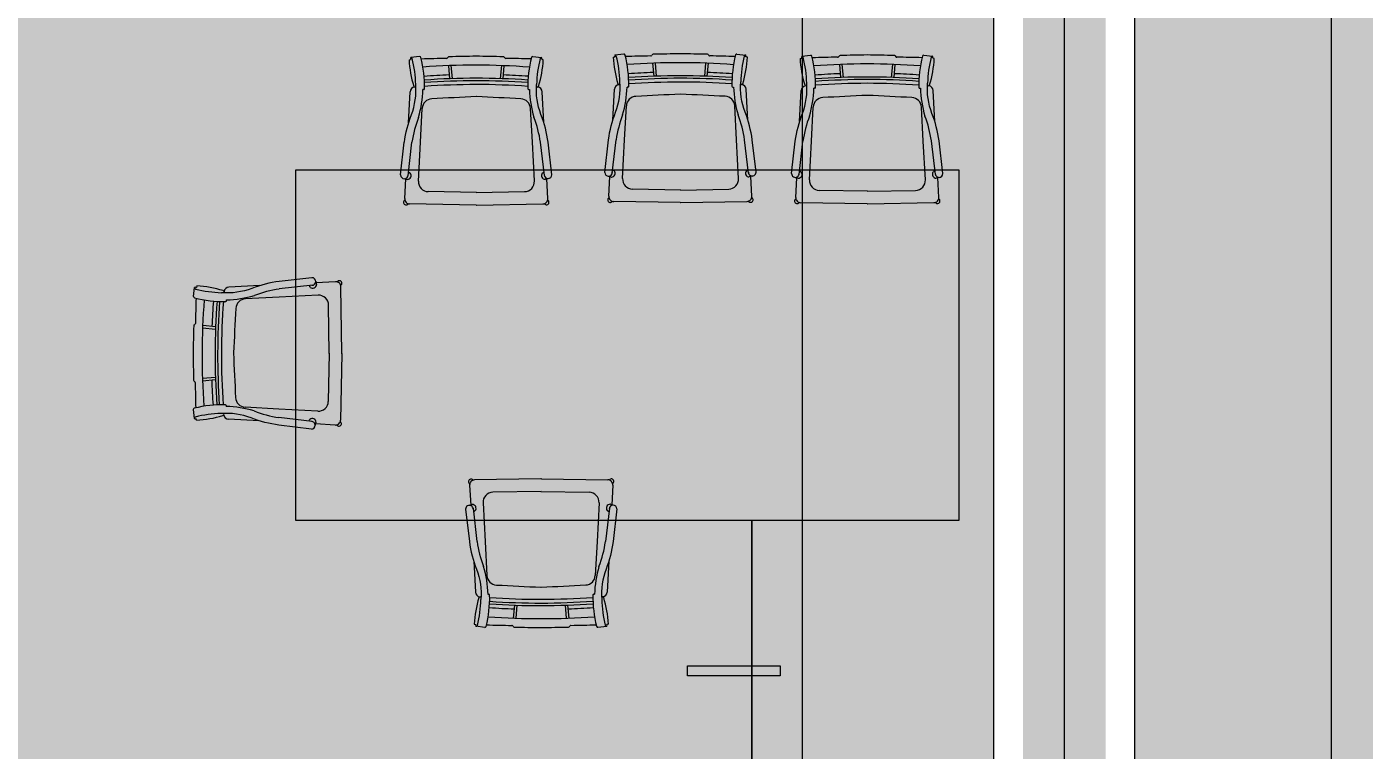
# Model space of a CAD drawing. Header units: millimetres. Extents: x 475616349 to 476941521, y 4620115302 to 4621446928.
# Drawn here: x 476515934 to 476519162, y 4620465898 to 4620467644 of the extents above; entities that cross this region are included whole.
import ezdxf

# ---------------------------------------------------------------- set-up
doc = ezdxf.new("R2010")
doc.units = ezdxf.units.MM
doc.header["$MEASUREMENT"] = 0
for name, color, linetype, lineweight in [('2D Drafting - General_Pen_No__250_Pen_No__7_Pen_No__7', 7, 'Continuous', 0), ('G-Anno-Nplt_Pen_No__151', 151, 'Continuous', 0), ('G-Anno-Nplt_Pen_No__4', 7, 'Continuous', 0), ('New_0_Pen_No__7', 7, 'Continuous', 0), ('New_2D Drafting - General_Pen_No__2_Pen_No__250', 7, 'Continuous', 0), ('New_zoma_Pen_No__4', 7, 'Continuous', 0), ('New_zoma_Pen_No__7', 7, 'Continuous', 0), ('zoma_Pen_No__5_Pen_No__5', 5, 'Continuous', 0)]:
    doc.layers.add(name, color=color, linetype=linetype, lineweight=lineweight)
doc.layers.add('New_zoma', color=7, linetype='Continuous')
doc.styles.add('GENERATED_STYLE_1', font='arial.ttf')
doc.dimstyles.new('GENERATED_STYLE__19', dxfattribs={"dimtxt": 100, "dimasz": 64.421331, "dimexe": 0.18, "dimexo": 3, "dimgap": 0.09, "dimtad": 1, "dimlfac": 0.001, "dimzin": 0, "dimdsep": 46, "dimtxsty": 'GENERATED_STYLE_1', "dimblk": 'ARROWHEAD_2', "dimblk1": 'ARROWHEAD_2', "dimblk2": 'ARROWHEAD_2', "dimcen": 0.09, "dimclrd": 7, "dimclre": 7, "dimclrt": 7, "dimadec": 0, "dimazin": 0, "dimtfac": 1, "dimtdec": 4, "dimtmove": 0, "dimatfit": 3, "dimfxl": 1, "dimtolj": 1, "dimtzin": 0, "dimarcsym": 0})
doc.dimstyles.new('GENERATED_STYLE__47', dxfattribs={"dimtxt": 0.18, "dimasz": 364.8, "dimexe": 0.18, "dimexo": 0.0625, "dimgap": 0.09, "dimtad": 0, "dimtih": 1, "dimtoh": 1, "dimdec": 4, "dimzin": 0, "dimdsep": 46, "dimcen": 0.09, "dimadec": 0, "dimazin": 0, "dimtfac": 1, "dimtdec": 4, "dimtmove": 0, "dimatfit": 3, "dimldrblk": 'ARROWHEAD_11', "dimfxl": 1, "dimtolj": 1, "dimtzin": 0, "dimarcsym": 0})

# ---------------------------------------------------------------- blocks, each defined once
blk = doc.blocks.new('*D1335', base_point=(476577134.1, 4620325125.7))
at = {"layer": 'New_zoma_Pen_No__4', "color": 7, "linetype": 'Continuous', "lineweight": 0, "transparency": 16777216}
for p, q in [((476517764, 4620474784.4), (476517848.7, 4620474735.5)), ((476517869.9, 4620474760), (476517742.8, 4620474760)), ((476517806.3, 4620464810.1), (476517806.3, 4620474760)), ((476517764, 4620464834.6), (476517848.7, 4620464785.6)), ((476517869.9, 4620464810.1), (476517742.8, 4620464810.1)), ((476517806.3, 4620464768.7), (476517806.3, 4620464810.1))]:
    blk.add_line(p, q, dxfattribs=at)
at = {"layer": 'New_zoma_Pen_No__7', "color": 7, "lineweight": 0, "transparency": 16777216, "insert": (476517786.3, 4620469652), "char_height": 100, "attachment_point": 7, "rotation": 90, "style": 'GENERATED_STYLE_1'}
blk.add_mtext('\\A1;{\\pql;\\fArial|b0|i0|c0|p34;9.95}', dxfattribs=at)
blk = doc.blocks.new('ARROWHEAD_2')
at = {"color": 0, "linetype": 'Continuous', "lineweight": 0}
for p, q in [((-0.378, -0.655), (0.378, 0.655)), ((0, 0), (-1, 0))]:
    blk.add_line(p, q, dxfattribs=at)
blk = doc.blocks.new('*D1342', base_point=(476577134.1, 4620325125.7))
at = {"layer": 'New_zoma_Pen_No__4', "color": 7, "linetype": 'Continuous', "lineweight": 0, "transparency": 16777216}
for p, q in [((476519040.7, 4620474784.4), (476519125.4, 4620474735.5)), ((476519146.6, 4620474760), (476519019.5, 4620474760)), ((476519083, 4620465010), (476519083, 4620474760)), ((476519040.7, 4620465034.4), (476519125.4, 4620464985.5)), ((476519146.6, 4620465010), (476519019.5, 4620465010)), ((476519083, 4620464968.5), (476519083, 4620465010))]:
    blk.add_line(p, q, dxfattribs=at)
at = {"layer": 'New_zoma_Pen_No__7', "color": 7, "lineweight": 0, "transparency": 16777216, "insert": (476519063, 4620469751.9), "char_height": 100, "attachment_point": 7, "rotation": 90, "style": 'GENERATED_STYLE_1'}
blk.add_mtext('\\A1;{\\pql;\\fArial|b0|i0|c0|p34;9.75}', dxfattribs=at)
blk = doc.blocks.new('*D1379', base_point=(476577134.1, 4620325125.7))
at = {"layer": 'New_zoma_Pen_No__4', "color": 7, "linetype": 'Continuous', "lineweight": 0, "transparency": 16777216}
for p, q in [((476522183.4, 4620467210), (476522183.4, 4620467251.4)), ((476522247, 4620467210), (476522119.8, 4620467210)), ((476522225.8, 4620467185.5), (476522141, 4620467234.4)), ((476522183.4, 4620464810), (476522183.4, 4620467210)), ((476522141, 4620464834.4), (476522225.8, 4620464785.5)), ((476522247, 4620464810), (476522119.8, 4620464810))]:
    blk.add_line(p, q, dxfattribs=at)
at = {"layer": 'New_zoma_Pen_No__7', "color": 7, "lineweight": 0, "transparency": 16777216, "insert": (476522163.4, 4620465876.9), "char_height": 100, "attachment_point": 7, "rotation": 90, "style": 'GENERATED_STYLE_1'}
blk.add_mtext('\\A1;{\\pql;\\fArial|b0|i0|c0|p34;2.40}', dxfattribs=at)
blk = doc.blocks.new('ARROWHEAD_11')
at = {"color": 0, "linetype": 'Continuous', "lineweight": 0}
blk.add_line((0, 0), (-1, 0), dxfattribs=at)
at = {"color": 0, "linetype": 'Continuous', "lineweight": 0, "const_width": 0.25, "flags": 128}
blk.add_lwpolyline([(-0.125, 0, 1), (0.125, 0, 1)], format="xyb", close=True, dxfattribs=at)

msp = doc.modelspace()

# ---------------------------------------------------------------- hatches: boundary and pattern name
at = {"layer": '2D Drafting - General_Pen_No__250_Pen_No__7_Pen_No__7', "linetype": 'Continuous', "lineweight": 0}
msp.add_hatch(color=7, dxfattribs=at).paths.add_polyline_path([(476518338.366, 4620471009.976), (476518538.366, 4620471009.976), (476518538.366, 4620465209.976), (476518338.366, 4620465209.976)])
at = {"layer": 'G-Anno-Nplt_Pen_No__151', "linetype": 'Continuous', "lineweight": 0, "true_color": 0x1f2f3f}
for points in [[(476511808.366, 4620481339.975), (476511608.366, 4620481339.975), (476511608.366, 4620474979.976), (476511808.366, 4620474979.976), (476511808.366, 4620474679.976), (476512108.366, 4620474679.976), (476512108.366, 4620473818.957), (476511708.366, 4620473818.957), (476511708.366, 4620471479.975), (476511808.366, 4620471479.975), (476511808.366, 4620470939.976), (476511708.366, 4620470939.976), (476511708.366, 4620466779.918), (476515108.366, 4620466779.917), (476515108.366, 4620464379.917), (476517868.366, 4620464379.917), (476517868.366, 4620464880.106), (476518168.366, 4620464880.106), (476518168.366, 4620465279.976), (476518268.366, 4620465279.976), (476518268.366, 4620470939.976), (476518168.366, 4620470939.976), (476518168.366, 4620471479.976), (476518268.366, 4620471479.976), (476518268.366, 4620472767.267), (476518338.366, 4620472767.267), (476518338.366, 4620474509.976), (476518238.366, 4620474509.976), (476518238.366, 4620474759.976), (476517938.366, 4620474759.976), (476517938.366, 4620475780.994), (476518338.366, 4620475780.994), (476518338.366, 4620476383.246), (476518268.366, 4620476383.246), (476518268.366, 4620480439.979), (476514768.366, 4620480439.979), (476514768.366, 4620481539.976), (476511808.366, 4620481539.976)], [(476518608.366, 4620476383.246), (476518608.366, 4620480439.979), (476522108.366, 4620480439.979), (476522108.366, 4620481539.976), (476525068.366, 4620481539.976), (476525068.366, 4620481339.975), (476525268.366, 4620481339.975), (476525268.366, 4620474979.976), (476525068.366, 4620474979.976), (476525068.366, 4620474679.976), (476524768.366, 4620474679.976), (476524768.366, 4620473818.957), (476525168.366, 4620473818.957), (476525168.366, 4620471479.975), (476525068.366, 4620471479.975), (476525068.366, 4620470939.976), (476525168.366, 4620470939.976), (476525168.366, 4620467479.974), (476521768.366, 4620467479.974), (476521768.366, 4620465079.976), (476518997.446, 4620465079.976), (476518997.446, 4620465580.105), (476518608.366, 4620465580.105), (476518608.366, 4620470939.976), (476518708.366, 4620470939.976), (476518708.366, 4620471479.976), (476518608.366, 4620471479.976), (476518608.366, 4620472767.267), (476518538.366, 4620472767.267), (476518538.366, 4620474509.976), (476518638.366, 4620474509.976), (476518638.366, 4620474759.976), (476518938.366, 4620474759.976), (476518938.366, 4620475780.994), (476518538.366, 4620475780.994), (476518538.366, 4620476383.246)]]:
    msp.add_hatch(color=169, dxfattribs=at).paths.add_polyline_path(points)

# ---------------------------------------------------------------- linework, layer by layer
at = {"layer": 'G-Anno-Nplt_Pen_No__4', "color": 7, "linetype": 'Continuous', "lineweight": 0, "flags": 128}
for points in [[(476511708.366, 4620466779.918), (476515108.366, 4620466779.917), (476515108.366, 4620464379.917), (476517868.366, 4620464379.917), (476517868.366, 4620464880.106), (476518168.366, 4620464880.106), (476518168.366, 4620465279.976), (476518268.366, 4620465279.976), (476518268.366, 4620470939.976)], [(476525168.366, 4620470939.976), (476525168.366, 4620467479.974), (476521768.366, 4620467479.974), (476521768.366, 4620465079.976), (476518997.446, 4620465079.976), (476518997.446, 4620465580.105), (476518608.366, 4620465580.105), (476518608.366, 4620470939.976)]]:
    msp.add_lwpolyline(points, dxfattribs=at)
at = {"layer": 'New_0_Pen_No__7', "color": 7, "linetype": 'Continuous', "lineweight": 0}
for p, q in [((476516857.012, 4620467564.203), (476516860.689, 4620467565.138)), ((476516860.615, 4620467565.429), (476516860.689, 4620467565.138)), ((476516882.447, 4620467571.892), (476516861.288, 4620467569.381)), ((476516951.177, 4620467570.227), (476516949.914, 4620467568.601)), ((476517086.873, 4620467570.303), (476517088.139, 4620467568.679)), ((476517155.602, 4620467572.045), (476517176.763, 4620467569.558)), ((476517177.441, 4620467565.606), (476517177.368, 4620467565.315)), ((476517181.045, 4620467564.384), (476517177.368, 4620467565.315)), ((476517349.692, 4620467570.171), (476517353.369, 4620467571.106)), ((476517353.295, 4620467571.397), (476517353.369, 4620467571.106)), ((476517375.127, 4620467577.861), (476517353.969, 4620467575.349)), ((476517443.858, 4620467576.195), (476517442.594, 4620467574.57)), ((476517579.554, 4620467576.271), (476517580.819, 4620467574.647)), ((476517648.282, 4620467578.014), (476517669.443, 4620467575.526)), ((476517670.122, 4620467571.575), (476517670.048, 4620467571.284)), ((476517673.725, 4620467570.353), (476517670.048, 4620467571.284)), ((476517800.57, 4620467567.187), (476517804.246, 4620467568.122)), ((476517804.172, 4620467568.413), (476517804.246, 4620467568.122)), ((476517826.004, 4620467574.877), (476517804.846, 4620467572.365)), ((476517894.735, 4620467573.211), (476517893.471, 4620467571.586)), ((476518030.431, 4620467573.287), (476518031.696, 4620467571.663)), ((476518099.16, 4620467575.03), (476518120.321, 4620467572.542)), ((476518120.999, 4620467568.591), (476518120.925, 4620467568.3)), ((476518124.603, 4620467567.369), (476518120.925, 4620467568.3)), ((476516952.079, 4620467549.693), (476516954.95, 4620467518.407)), ((476516958.163, 4620467550.001), (476516961.043, 4620467518.623)), ((476517079.91, 4620467550.069), (476517077.066, 4620467518.688)), ((476517085.995, 4620467549.768), (476517083.159, 4620467518.479)), ((476517444.759, 4620467555.662), (476517447.63, 4620467524.376)), ((476517450.843, 4620467555.969), (476517453.723, 4620467524.591)), ((476517572.59, 4620467556.037), (476517569.746, 4620467524.656)), ((476517578.675, 4620467555.737), (476517575.839, 4620467524.448)), ((476517895.636, 4620467552.678), (476517898.508, 4620467521.392)), ((476517901.721, 4620467552.985), (476517904.6, 4620467521.607)), ((476518023.468, 4620467553.053), (476518020.623, 4620467521.672)), ((476518029.553, 4620467552.753), (476518026.717, 4620467521.463)), ((476517385.295, 4620467498.286), (476517383.262, 4620467498.272)), ((476517638.203, 4620467498.428), (476517640.237, 4620467498.416)), ((476516856.1, 4620467412.401), (476516859.981, 4620467486.942)), ((476516892.615, 4620467492.318), (476516890.582, 4620467492.304)), ((476517145.523, 4620467492.46), (476517147.556, 4620467492.448)), ((476517182.127, 4620467412.583), (476517178.162, 4620467487.12)), ((476517348.78, 4620467418.369), (476517352.662, 4620467492.91)), ((476517674.808, 4620467418.552), (476517670.843, 4620467493.088)), ((476517799.658, 4620467415.385), (476517803.539, 4620467489.926)), ((476517836.172, 4620467495.302), (476517834.139, 4620467495.288)), ((476518089.081, 4620467495.444), (476518091.114, 4620467495.432)), ((476518125.685, 4620467415.567), (476518121.72, 4620467490.104)), ((476516884.54, 4620467365.081), (476516888.797, 4620467446.839)), ((476517154.595, 4620467365.233), (476517150.247, 4620467446.986)), ((476517377.22, 4620467371.05), (476517381.477, 4620467452.808)), ((476517647.276, 4620467371.201), (476517642.927, 4620467452.954)), ((476517828.098, 4620467368.066), (476517832.355, 4620467449.824)), ((476518098.153, 4620467368.217), (476518093.804, 4620467449.97)), ((476517347.392, 4620467290.395), (476517356.706, 4620467371.038)), ((476517372.353, 4620467277.579), (476517377.22, 4620467371.05)), ((476517652.247, 4620467277.736), (476517647.276, 4620467371.201)), ((476517676.339, 4620467290.579), (476517666.935, 4620467371.212)), ((476516854.712, 4620467284.426), (476516864.026, 4620467365.07)), ((476516879.673, 4620467271.61), (476516884.54, 4620467365.081)), ((476517159.567, 4620467271.767), (476517154.595, 4620467365.233)), ((476517183.659, 4620467284.61), (476517174.255, 4620467365.244)), ((476517798.269, 4620467287.41), (476517807.584, 4620467368.054)), ((476517823.231, 4620467274.595), (476517828.098, 4620467368.066)), ((476518103.125, 4620467274.751), (476518098.153, 4620467368.217)), ((476518127.217, 4620467287.595), (476518117.812, 4620467368.228)), ((476516846.556, 4620467229.116), (476516849.036, 4620467276.733)), ((476516859.951, 4620467290.225), (476516858.85, 4620467291.142)), ((476517178.413, 4620467290.403), (476517179.513, 4620467291.322)), ((476517191.876, 4620467229.309), (476517189.343, 4620467276.924)), ((476517339.237, 4620467235.084), (476517341.716, 4620467282.702)), ((476517352.632, 4620467296.194), (476517351.53, 4620467297.111)), ((476517671.093, 4620467296.372), (476517672.193, 4620467297.291)), ((476517684.556, 4620467235.278), (476517682.024, 4620467282.893)), ((476517790.114, 4620467232.1), (476517792.594, 4620467279.718)), ((476517803.509, 4620467293.209), (476517802.408, 4620467294.127)), ((476518121.97, 4620467293.388), (476518123.071, 4620467294.306)), ((476518135.434, 4620467232.294), (476518132.901, 4620467279.908)), ((476517020.17, 4620467244.017), (476516903.575, 4620467245.999)), ((476517019.101, 4620467244.016), (476517135.694, 4620467246.129)), ((476517512.85, 4620467249.986), (476517396.255, 4620467251.968)), ((476517511.781, 4620467249.985), (476517628.374, 4620467252.098)), ((476517963.728, 4620467247.001), (476517847.132, 4620467248.983)), ((476517962.659, 4620467247.001), (476518079.252, 4620467249.114)), ((476517018.691, 4620467213.587), (476516858.507, 4620467216.31)), ((476517019.759, 4620467213.588), (476517179.94, 4620467216.49)), ((476517511.371, 4620467219.556), (476517351.188, 4620467222.279)), ((476517512.44, 4620467219.556), (476517672.62, 4620467222.459)), ((476517962.248, 4620467216.572), (476517802.065, 4620467219.295)), ((476517963.317, 4620467216.572), (476518123.497, 4620467219.475)), ((476516337.074, 4620466993.288), (476516339.636, 4620467014.44)), ((476516343.589, 4620467015.104), (476516343.88, 4620467015.03)), ((476516344.824, 4620467018.704), (476516343.88, 4620467015.03)), ((476516496.628, 4620467019.253), (476516422.078, 4620467015.55)), ((476516624.605, 4620467020.336), (476516543.94, 4620467011.214)), ((476516618.794, 4620467015.11), (476516617.879, 4620467016.213)), ((476516679.935, 4620467028.359), (476516632.312, 4620467025.993)), ((476516695.052, 4620466856.188), (476516692.712, 4620467016.377)), ((476516416.624, 4620466982.929), (476516416.643, 4620466984.963)), ((476516543.882, 4620466991.555), (476516462.114, 4620466987.493)), ((476516637.364, 4620466996.199), (476516543.882, 4620466991.555)), ((476516664.621, 4620466855.636), (476516662.918, 4620466972.236)), ((476516338.575, 4620466924.553), (476516340.203, 4620466925.813)), ((476516358.784, 4620466917.519), (476516390.155, 4620466914.565)), ((476516359.106, 4620466923.603), (476516390.385, 4620466920.657)), ((476516664.624, 4620466856.705), (476516662.233, 4620466740.118)), ((476516695.049, 4620466855.119), (476516691.764, 4620466694.946)), ((476516338.175, 4620466788.858), (476516339.796, 4620466787.588)), ((476516358.425, 4620466795.773), (476516389.813, 4620466798.542)), ((476516358.711, 4620466789.687), (476516390.007, 4620466792.448)), ((476516415.878, 4620466730.022), (476516415.885, 4620466727.989)), ((476516543.085, 4620466721.501), (476516461.342, 4620466726.045)), ((476516336.268, 4620466720.133), (476516338.705, 4620466698.967)), ((476516342.655, 4620466698.279), (476516342.946, 4620466698.352)), ((476516343.868, 4620466694.672), (476516342.946, 4620466698.352)), ((476516495.666, 4620466693.227), (476516421.139, 4620466697.37)), ((476516623.635, 4620466691.39), (476516543.024, 4620466700.987)), ((476516636.538, 4620466716.306), (476516543.085, 4620466721.501)), ((476516617.855, 4620466696.65), (476516616.933, 4620466695.552)), ((476516678.916, 4620466683.04), (476516631.308, 4620466685.687)), ((476517003.256, 4620466537.61), (476517005.815, 4620466489.997)), ((476517175.364, 4620466553.425), (476517015.186, 4620466550.435)), ((476517176.433, 4620466553.426), (476517336.618, 4620466550.79)), ((476517348.576, 4620466537.991), (476517346.122, 4620466490.372)), ((476517176.039, 4620466522.996), (476517059.447, 4620466520.821)), ((476517174.97, 4620466522.995), (476517291.567, 4620466521.076)), ((476517011.503, 4620466482.313), (476517020.952, 4620466401.685)), ((476517016.753, 4620466476.523), (476517015.653, 4620466475.604)), ((476517035.588, 4620466495.17), (476517040.611, 4620466401.707)), ((476517315.482, 4620466495.478), (476517310.666, 4620466402.005)), ((476517340.451, 4620466482.676), (476517331.18, 4620466402.027)), ((476517335.214, 4620466476.874), (476517336.316, 4620466475.957)), ((476517040.611, 4620466401.707), (476517045.004, 4620466319.956)), ((476517310.666, 4620466402.005), (476517306.453, 4620466320.244)), ((476517013.104, 4620466354.341), (476517017.11, 4620466279.807)), ((476517339.132, 4620466354.701), (476517335.291, 4620466280.158)), ((476517049.752, 4620466274.485), (476517047.719, 4620466274.496)), ((476517302.66, 4620466274.764), (476517304.693, 4620466274.779)), ((476517109.311, 4620466217.208), (476517112.13, 4620466248.499)), ((476517115.396, 4620466216.911), (476517118.224, 4620466248.294)), ((476517237.143, 4620466217.045), (476517234.246, 4620466248.422)), ((476517243.227, 4620466217.356), (476517240.339, 4620466248.641)), ((476517014.269, 4620466202.541), (476517017.947, 4620466201.612)), ((476517017.873, 4620466201.321), (476517017.947, 4620466201.612)), ((476517039.716, 4620466194.894), (476517018.554, 4620466197.37)), ((476517108.444, 4620466196.673), (476517107.178, 4620466198.297)), ((476517244.14, 4620466196.823), (476517245.403, 4620466198.449)), ((476517312.871, 4620466195.195), (476517334.028, 4620466197.718)), ((476517338.302, 4620466202.898), (476517334.626, 4620466201.961)), ((476517334.7, 4620466201.67), (476517334.626, 4620466201.961))]:
    msp.add_line(p, q, dxfattribs=at)
for points in [[(476516845.697, 4620467365.06, -0.05838097), (476516862.794, 4620467431.759, 0.11288216), (476516873.257, 4620467504.56)], [(476517192.583, 4620467365.254, 0.05838097), (476517175.411, 4620467431.934, -0.11288216), (476517164.867, 4620467504.723)], [(476517338.378, 4620467371.028, -0.05838097), (476517355.475, 4620467437.727, 0.11288216), (476517365.937, 4620467510.529)], [(476517685.263, 4620467371.222, 0.05838097), (476517668.092, 4620467437.903, -0.11288216), (476517657.547, 4620467510.692)], [(476517789.255, 4620467368.044, -0.05838097), (476517806.352, 4620467434.743, 0.11288216), (476517816.815, 4620467507.544)], [(476518136.141, 4620467368.238, 0.05838097), (476518118.969, 4620467434.918, -0.11288216), (476518108.425, 4620467507.708)], [(476516845.183, 4620467277.353), (476516847.505, 4620467277.022, -0.08130171), (476516852.849, 4620467275.347)], [(476517193.196, 4620467277.548), (476517190.874, 4620467277.214, 0.08130171), (476517185.532, 4620467275.534)], [(476517337.863, 4620467283.321), (476517340.185, 4620467282.991, -0.08130171), (476517345.529, 4620467281.316)], [(476517685.876, 4620467283.516), (476517683.554, 4620467283.183, 0.08130171), (476517678.212, 4620467281.502)], [(476517788.741, 4620467280.337), (476517791.063, 4620467280.006, -0.08130171), (476517796.406, 4620467278.332)], [(476518136.753, 4620467280.532), (476518134.432, 4620467280.199, 0.08130171), (476518129.09, 4620467278.518)], [(476516543.994, 4620467029.543, 0.05838097), (476516477.254, 4620467012.605, -0.11288216), (476516404.428, 4620467002.316)], [(476516631.701, 4620467029.847), (476516632.026, 4620467027.525, 0.08130171), (476516633.688, 4620467022.177)], [(476516542.97, 4620466682.658, -0.05838097), (476516476.331, 4620466699.989, 0.11288216), (476516403.568, 4620466710.708)], [(476516630.675, 4620466681.836), (476516631.014, 4620466684.157, -0.08130171), (476516632.707, 4620466689.495)], [(476517001.963, 4620466489.371), (476517004.284, 4620466489.705, 0.08130171), (476517009.625, 4620466491.389)], [(476517349.975, 4620466489.754), (476517347.653, 4620466490.084, -0.08130171), (476517342.309, 4620466491.756)], [(476517002.623, 4620466401.665, 0.05838097), (476517019.831, 4620466334.994, -0.11288216), (476517030.415, 4620466262.211)], [(476517349.509, 4620466402.047, -0.05838097), (476517332.448, 4620466335.339, 0.11288216), (476517322.024, 4620466262.532)]]:
    msp.add_lwpolyline(points, format="xyb", dxfattribs=at)
for points in [[(476517329.251, 4620467292.49), (476517338.322, 4620467371.028)], [(476517694.478, 4620467292.694), (476517685.319, 4620467371.222)], [(476516836.571, 4620467286.521), (476516845.642, 4620467365.059)], [(476517201.798, 4620467286.726), (476517192.638, 4620467365.254)], [(476517780.128, 4620467289.506), (476517789.2, 4620467368.044)], [(476518145.355, 4620467289.71), (476518136.196, 4620467368.238)], [(476516622.553, 4620467038.482), (476516543.994, 4620467029.598)], [(476516621.476, 4620466673.256), (476516542.97, 4620466682.603)], [(476516993.366, 4620466480.188), (476517002.568, 4620466401.665)], [(476517358.593, 4620466480.591), (476517349.564, 4620466402.047)], [(476517683.896, 4620464379.916), (476517683.896, 4620466453.053)], [(476517683.896, 4620466453.053), (476517683.896, 4620465853.053), (476518338.063, 4620465853.053)]]:
    msp.add_lwpolyline(points, dxfattribs=at)
for points in [[(476518183.896, 4620466453.053), (476516583.659, 4620466453.053), (476516583.659, 4620467298.513), (476518183.896, 4620467298.513)], [(476517752.914, 4620466077.553), (476517529.417, 4620466077.553), (476517529.417, 4620466102.369), (476517752.914, 4620466102.369)]]:
    msp.add_lwpolyline(points, close=True, dxfattribs=at)
for centre, radius, start, end in [((476517134.361, 4620467580.766), 277.843, 183.417552, 196.816124), ((476516863.209, 4620467567.02), 3.044, 129.127994, 211.51679), ((476516861.647, 4620467566.359), 3.044, 14.380396, 96.769197), ((476516594.279, 4620467497.807), 279.06, 1.386545, 14.3804), ((476516882.805, 4620467568.87), 3.044, 14.380397, 96.769196), ((476516615.437, 4620467500.319), 279.06, 358.723734, 14.380399), ((476517458.601, 4620444352.535), 23220.515, 91.2610327, 91.4113959), ((476516947.511, 4620467570.469), 3.044, 271.261038, 322.137621), ((476516953.58, 4620467568.359), 3.044, 91.231861, 142.137618), ((476517452.718, 4620444356.253), 23220.515, 91.0701857, 91.2318599), ((476516611.344, 4620444355.782), 23220.515, 88.8323394, 88.9940136), ((476517084.472, 4620467568.432), 3.044, 37.926584, 88.832336), ((476517090.54, 4620467570.549), 3.044, 217.926579, 268.803155), ((476516605.465, 4620444352.057), 23220.515, 88.6528026, 88.8031658), ((476517422.692, 4620467500.771), 279.06, 165.683799, 181.340465), ((476517155.247, 4620467569.023), 3.044, 83.295008, 165.683795), ((476517443.853, 4620467498.283), 279.06, 165.683799, 178.677654), ((476516903.678, 4620467580.636), 277.843, 343.248075, 356.646647), ((476517176.408, 4620467566.535), 3.044, 83.295007, 165.683796), ((476517174.845, 4620467567.194), 3.044, 328.547414, 50.936203), ((476517627.041, 4620467586.734), 277.843, 183.417552, 196.816124), ((476517355.889, 4620467572.988), 3.044, 129.127997, 211.516787), ((476517354.327, 4620467572.327), 3.044, 14.380409, 96.769184), ((476517086.959, 4620467503.776), 279.06, 1.386545, 14.380399), ((476517375.486, 4620467574.839), 3.044, 14.380406, 96.769187), ((476517108.117, 4620467506.287), 279.06, 358.723734, 14.380399), ((476517951.281, 4620444358.504), 23220.515, 91.2610336, 91.4113968), ((476517440.191, 4620467576.438), 3.044, 271.261026, 322.137598), ((476517446.26, 4620467574.327), 3.044, 91.231861, 142.137619), ((476517945.398, 4620444362.222), 23220.515, 91.0701857, 91.2318599), ((476517104.024, 4620444361.75), 23220.515, 88.8323385, 88.9940127), ((476517577.153, 4620467574.401), 3.044, 37.926584, 88.832336), ((476517583.22, 4620467576.518), 3.044, 217.926594, 268.803176), ((476517098.145, 4620444358.026), 23220.515, 88.6528017, 88.8031649), ((476517915.372, 4620467506.74), 279.06, 165.683799, 181.340465), ((476517647.927, 4620467574.991), 3.044, 83.295007, 165.683796), ((476517936.533, 4620467504.252), 279.06, 165.683799, 178.677654), ((476517396.358, 4620467586.605), 277.843, 343.248075, 356.646647), ((476517669.088, 4620467572.503), 3.044, 83.295011, 165.683814), ((476517667.525, 4620467573.163), 3.044, 328.547406, 50.936206), ((476518077.919, 4620467583.75), 277.843, 183.417552, 196.816124), ((476517806.767, 4620467570.004), 3.044, 129.127997, 211.516787), ((476517805.205, 4620467569.343), 3.044, 14.380406, 96.769187), ((476517537.836, 4620467500.792), 279.06, 1.386545, 14.3804), ((476517826.363, 4620467571.854), 3.044, 14.3804, 96.769194), ((476517558.994, 4620467503.303), 279.06, 358.723733, 14.380399), ((476518402.159, 4620444355.519), 23220.515, 91.2610327, 91.4113959), ((476517891.068, 4620467573.454), 3.044, 271.261047, 322.137613), ((476517897.138, 4620467571.343), 3.044, 91.231869, 142.13761), ((476518396.275, 4620444359.237), 23220.515, 91.0701857, 91.2318599), ((476517554.902, 4620444358.766), 23220.515, 88.8323385, 88.9940127), ((476518028.03, 4620467571.416), 3.044, 37.926578, 88.832341), ((476518034.097, 4620467573.534), 3.044, 217.926573, 268.803162), ((476517549.023, 4620444355.041), 23220.515, 88.6528026, 88.8031658), ((476518366.25, 4620467503.755), 279.06, 165.683799, 181.340465), ((476518098.804, 4620467572.007), 3.044, 83.295008, 165.683796), ((476518387.411, 4620467501.268), 279.06, 165.683799, 178.677654), ((476517847.236, 4620467583.621), 277.843, 343.248075, 356.646647), ((476518119.965, 4620467569.519), 3.044, 83.295007, 165.683796), ((476518118.403, 4620467570.179), 3.044, 328.547416, 50.936199), ((476517018.36, 4620465796.068), 1755.051, 85.784106, 94.172786), ((476517511.04, 4620465802.037), 1755.051, 85.784105, 94.172786), ((476517512.717, 4620465770.532), 1764.182, 92.141489, 94.114713), ((476517512.717, 4620465770.532), 1764.182, 85.949486, 87.922709), ((476517961.918, 4620465799.052), 1755.051, 85.784106, 94.172786), ((476517963.595, 4620465767.548), 1764.182, 92.141489, 94.114713), ((476517963.595, 4620465767.548), 1764.182, 85.949486, 87.92271), ((476516872.139, 4620467486.309), 12.174, 98.168875, 177.019311), ((476516871.312, 4620467501.266), 3.044, 196.816111, 273.104624), ((476518126.53, 4620444358.898), 23173.34, 93.0992397, 93.1046206), ((476517020.037, 4620465764.563), 1764.182, 92.141489, 94.114713), ((476517020.037, 4620465764.563), 1755.051, 85.949486, 94.114713), ((476517020.037, 4620465764.563), 1748.964, 85.943548, 94.120651), ((476517020.037, 4620465764.563), 1739.833, 85.926338, 94.13786), ((476517020.037, 4620465764.563), 1764.182, 85.949486, 87.922709), ((476515937.533, 4620444357.671), 23173.34, 86.9595876, 86.9649686), ((476517166.815, 4620467501.431), 3.044, 266.959568, 343.248071), ((476517166.005, 4620467486.473), 12.174, 3.044887, 81.895326), ((476517364.819, 4620467492.277), 12.174, 98.168873, 177.019314), ((476517363.993, 4620467507.234), 3.044, 196.816139, 273.104619), ((476518619.21, 4620444364.867), 23173.34, 93.0992398, 93.1046207), ((476517119.354, 4620467506.117), 264.024, 343.507955, 358.297301), ((476517385.282, 4620467500.113), 1.826, 270.399557, 358.72374), ((476517512.717, 4620465770.532), 1755.051, 85.949486, 94.114713), ((476517512.717, 4620465770.532), 1748.964, 85.943548, 94.120651), ((476517512.717, 4620465770.532), 1739.833, 85.926339, 94.13786), ((476517638.214, 4620467500.254), 1.826, 181.340489, 269.664629), ((476517904.135, 4620467506.557), 264.024, 181.766897, 196.556244), ((476516430.203, 4620444363.64), 23173.34, 86.9595631, 86.9649441), ((476517659.496, 4620467507.4), 3.044, 266.959583, 343.248079), ((476517658.686, 4620467492.442), 12.174, 3.044887, 81.895327), ((476517815.697, 4620467489.293), 12.174, 98.168872, 177.019314), ((476517814.87, 4620467504.25), 3.044, 196.81613, 273.104628), ((476519070.088, 4620444361.882), 23173.34, 93.0992397, 93.1046206), ((476517963.595, 4620465767.548), 1755.051, 85.949486, 94.114713), ((476517963.595, 4620465767.548), 1748.964, 85.943548, 94.120651), ((476517963.595, 4620465767.548), 1739.833, 85.926339, 94.13786), ((476516881.081, 4620444360.656), 23173.34, 86.9595631, 86.9649441), ((476518110.373, 4620467504.416), 3.044, 266.959573, 343.248091), ((476518109.563, 4620467489.458), 12.174, 3.044887, 81.895327), ((476516626.674, 4620467500.149), 264.024, 343.507955, 358.297301), ((476516913.113, 4620467445.573), 24.348, 93.009716, 177.019314), ((476516892.602, 4620467494.144), 1.826, 270.399556, 358.72374), ((476518126.959, 4620444358.906), 23142.905, 92.7435263, 93.009716), ((476515937.955, 4620444357.679), 23142.905, 87.0544829, 87.3206726), ((476517125.932, 4620467445.692), 24.348, 3.044886, 87.054483), ((476517145.534, 4620467494.286), 1.826, 181.340447, 269.664643), ((476517411.455, 4620467500.588), 264.024, 181.766898, 196.556244), ((476517405.793, 4620467451.542), 24.348, 93.009715, 177.019312), ((476518619.64, 4620444364.874), 23142.905, 92.7435263, 93.009716), ((476516430.635, 4620444363.648), 23142.905, 87.0544829, 87.3206726), ((476517618.613, 4620467451.661), 24.348, 3.044886, 87.054483), ((476517570.232, 4620467503.133), 264.024, 343.507955, 358.297301), ((476517856.67, 4620467448.557), 24.348, 93.009717, 177.019311), ((476517836.16, 4620467497.128), 1.826, 270.39957, 358.723696), ((476519070.517, 4620444361.89), 23142.905, 92.7435263, 93.009716), ((476516881.512, 4620444360.664), 23142.905, 87.0544824, 87.3206721), ((476518069.49, 4620467448.677), 24.348, 3.04489, 87.054482), ((476518089.091, 4620467497.27), 1.826, 181.340467, 269.664623), ((476518355.013, 4620467503.573), 264.024, 181.766898, 196.556244), ((476517138.894, 4620467325.446), 277.599, 158.940697, 171.793756), ((476516899.431, 4620467325.312), 277.599, 8.270443, 21.123502), ((476517631.574, 4620467331.415), 277.599, 158.940697, 171.793756), ((476517392.112, 4620467331.281), 277.599, 8.270443, 21.123502), ((476518082.451, 4620467328.431), 277.599, 158.940697, 171.793756), ((476517842.989, 4620467328.296), 277.599, 8.270443, 21.123502), ((476516845.763, 4620467286.526), 9.192, 180.032103, 0.032097), ((476516852.729, 4620467284.539), 9.192, 270.743727, 38.215056), ((476516856.638, 4620467292.636), 1.085, 199.892263, 284.231493), ((476516857.444, 4620467289.455), 2.196, 50.207258, 104.231491), ((476517135.253, 4620467270.474), 24.348, 271.038113, 3.044887), ((476517185.641, 4620467284.725), 9.192, 141.849142, 269.320471), ((476517180.921, 4620467289.636), 2.196, 75.832723, 129.856943), ((476517181.724, 4620467292.818), 1.085, 255.832754, 340.171877), ((476517192.606, 4620467286.721), 9.192, 180.032103, 0.032097), ((476517338.443, 4620467292.495), 9.192, 180.032103, 0.032097), ((476517345.41, 4620467290.507), 9.192, 270.743726, 38.215058), ((476517349.318, 4620467298.604), 1.085, 199.892292, 284.231463), ((476517350.125, 4620467295.423), 2.196, 50.207226, 104.231472), ((476517396.669, 4620467276.313), 24.348, 177.019311, 269.026083), ((476517627.933, 4620467276.442), 24.348, 271.038114, 3.044886), ((476517678.322, 4620467290.694), 9.192, 141.849144, 269.320472), ((476517673.601, 4620467295.604), 2.196, 75.832743, 129.856975), ((476517674.404, 4620467298.786), 1.085, 255.832726, 340.171907), ((476517685.286, 4620467292.689), 9.192, 180.032097, 0.032103), ((476517789.32, 4620467289.511), 9.192, 180.032097, 0.032103), ((476517796.287, 4620467287.523), 9.192, 270.743726, 38.21506), ((476517800.195, 4620467295.62), 1.085, 199.892345, 284.231476), ((476517801.002, 4620467292.439), 2.196, 50.207237, 104.23146), ((476517847.546, 4620467273.328), 24.348, 177.019312, 269.026085), ((476518078.811, 4620467273.458), 24.348, 271.038114, 3.044889), ((476518129.199, 4620467287.709), 9.192, 141.84914, 269.320473), ((476518124.479, 4620467292.62), 2.196, 75.832722, 129.856944), ((476518125.282, 4620467295.802), 1.085, 255.83273, 340.1719), ((476518136.163, 4620467289.705), 9.192, 180.032097, 0.032096), ((476516903.989, 4620467270.344), 24.348, 177.019312, 269.026085), ((476516849.814, 4620467220.176), 6.087, 118.545183, 327.500212), ((476516858.714, 4620467228.483), 12.174, 177.019314, 269.026083), ((476517019.208, 4620467244.018), 30.436, 269.02609, 271.038119), ((476517019.222, 4620467219.666), 6.087, 269.026189, 271.038219), ((476517179.719, 4620467228.663), 12.174, 271.038115, 3.044884), ((476517188.629, 4620467220.366), 6.087, 212.563993, 61.519008), ((476517342.494, 4620467226.145), 6.087, 118.545183, 327.500212), ((476517351.395, 4620467234.451), 12.174, 177.019307, 269.026086), ((476517511.888, 4620467249.987), 30.436, 269.02609, 271.038119), ((476517511.902, 4620467225.635), 6.087, 269.02594, 271.037969), ((476517672.399, 4620467234.631), 12.174, 271.038116, 3.044887), ((476517681.309, 4620467226.335), 6.087, 212.563985, 61.519016), ((476517793.372, 4620467223.161), 6.087, 118.545192, 327.500203), ((476517802.272, 4620467231.467), 12.174, 177.019314, 269.026083), ((476517962.766, 4620467247.003), 30.436, 269.02609, 271.038119), ((476517962.779, 4620467222.651), 6.087, 269.02594, 271.037969), ((476518123.277, 4620467231.647), 12.174, 271.038113, 3.04489), ((476518132.187, 4620467223.351), 6.087, 212.563994, 61.519007), ((476516342.657, 4620467014.074), 3.044, 173.093898, 255.482695), ((476516341.992, 4620467012.514), 3.044, 58.346305, 140.735092), ((476516327.598, 4620466741.395), 277.843, 73.04697, 86.445542), ((476516422.682, 4620467003.391), 12.174, 92.843784, 171.694222), ((476516616.391, 4620467018.429), 1.085, 345.631623, 69.970791), ((476516619.57, 4620467017.615), 2.196, 165.631618, 219.655851), ((476516624.497, 4620467022.318), 9.192, 231.648032, 359.119374), ((476516622.526, 4620467029.29), 9.192, 269.830995, 89.830994), ((476516680.539, 4620467016.199), 12.174, 0.837009, 92.843783), ((476516688.866, 4620467025.08), 6.087, 302.362886, 151.317906), ((476516340.095, 4620466992.922), 3.044, 173.093898, 255.482695), ((476516409.285, 4620467260.126), 279.06, 255.482695, 271.139361), ((476539554.988, 4620466361.653), 23220.515, 178.4516977, 178.602061), ((476516411.847, 4620467281.278), 279.06, 255.482695, 268.47655), ((476518112.558, 4620466849.813), 1755.051, 175.583001, 183.971682), ((476518144.069, 4620466851.379), 1764.182, 175.748381, 177.721605), ((476518144.069, 4620466851.379), 1755.051, 175.748381, 183.913608), ((476518144.069, 4620466851.379), 1748.964, 175.742443, 183.919546), ((476516407.727, 4620467004.253), 3.044, 356.758476, 73.04697), ((476539547.029, 4620465693.739), 23173.34, 176.7584684, 176.7638493), ((476516414.797, 4620466982.947), 1.826, 271.139361, 359.46353), ((476516409.428, 4620467248.888), 264.024, 271.565793, 286.355139), ((476516463.322, 4620466963.175), 24.348, 92.843782, 176.853378), ((476516582.906, 4620466736.253), 277.599, 98.069338, 110.922398), ((476516638.572, 4620466971.88), 24.348, 0.837009, 92.843783), ((476518144.069, 4620466851.379), 1739.833, 175.725234, 183.936756), ((476539547.023, 4620465694.167), 23142.905, 176.8533781, 177.1195678), ((476539551.284, 4620466367.546), 23220.515, 178.6312341, 178.7929083), ((476516340.437, 4620466922.146), 3.044, 127.725483, 178.631237), ((476516338.341, 4620466928.22), 3.044, 307.725483, 358.602055), ((476539553.766, 4620467208.916), 23220.515, 180.8690812, 181.0307554), ((476539553.48, 4620467883.163), 23142.905, 182.5424216, 182.8086114), ((476516664.62, 4620466855.743), 30.436, 358.824982, 0.837012), ((476516688.972, 4620466855.671), 6.087, 358.824978, 0.837003), ((476516340.051, 4620466791.254), 3.044, 181.030746, 231.936503), ((476516337.919, 4620466785.192), 3.044, 1.059936, 51.936511), ((476518144.069, 4620466851.379), 1764.182, 181.940385, 183.913608), ((476539557.504, 4620467214.786), 23220.515, 181.0599285, 181.2102918), ((476516339.291, 4620466720.481), 3.044, 104.17929, 186.568087), ((476516406.904, 4620466452.874), 279.06, 88.522629, 104.179295), ((476516414.051, 4620466730.016), 1.826, 0.198467, 88.522627), ((476516407.113, 4620466464.111), 264.024, 73.30685, 88.096197), ((476516462.694, 4620466750.356), 24.348, 182.808609, 266.818207), ((476516637.89, 4620466740.617), 24.348, 266.818207, 358.82498), ((476516341.729, 4620466699.315), 3.044, 104.179293, 186.568084), ((476516341.073, 4620466700.879), 3.044, 218.926905, 301.315687), ((476516409.341, 4620466431.707), 279.06, 91.18544, 104.179295), ((476516328.279, 4620466972.077), 277.843, 273.216448, 286.615019), ((476516406.855, 4620466708.751), 3.044, 286.615018, 2.90352), ((476516421.815, 4620466709.526), 12.174, 187.967771, 266.818207), ((476539553.486, 4620467882.736), 23173.34, 182.8981409, 182.9035219), ((476516583.612, 4620466975.714), 277.599, 248.739592, 261.592652), ((476516615.432, 4620466693.344), 1.085, 289.691201, 14.030386), ((476516618.616, 4620466694.14), 2.196, 140.006141, 194.030363), ((476516623.515, 4620466689.408), 9.192, 0.542617, 128.013956), ((476516621.503, 4620466682.448), 9.192, 269.830995, 89.830995), ((476516679.592, 4620466695.196), 12.174, 266.818205, 358.824986), ((476516687.867, 4620466686.266), 6.087, 208.344082, 57.299104), ((476517006.499, 4620466546.555), 6.087, 32.595042, 241.550055), ((476517015.413, 4620466538.263), 12.174, 91.069162, 183.075933), ((476517175.932, 4620466522.994), 30.436, 89.057145, 91.069175), ((476517175.906, 4620466547.347), 6.087, 89.057145, 91.069175), ((476517336.418, 4620466538.617), 12.174, 357.050357, 89.05713), ((476517345.314, 4620466546.928), 6.087, 298.576228, 147.531254), ((476517059.902, 4620466496.476), 24.348, 91.069159, 183.075932), ((476517291.166, 4620466496.731), 24.348, 357.050357, 89.05713), ((476517002.558, 4620466480.198), 9.192, 0.063143, 180.063148), ((476517009.521, 4620466482.198), 9.192, 321.880188, 89.351518), ((476517013.443, 4620466474.107), 1.085, 75.863755, 160.202947), ((476517014.244, 4620466477.289), 2.196, 255.863781, 309.887992), ((476517342.433, 4620466482.564), 9.192, 90.774773, 218.246102), ((476517337.721, 4620466477.646), 2.196, 230.238305, 284.262529), ((476517338.529, 4620466474.465), 1.085, 19.923352, 104.262495), ((476517349.401, 4620466480.58), 9.192, 0.063148, 180.063143), ((476517295.753, 4620466441.766), 277.599, 188.301488, 201.154548), ((476517056.291, 4620466441.502), 277.599, 338.971742, 351.824801), ((476516783.825, 4620466266.212), 264.024, 1.797943, 16.58729), ((476517568.605, 4620466267.077), 264.024, 163.539, 178.328347), ((476517069.317, 4620466321.263), 24.348, 183.075932, 267.085528), ((476517282.137, 4620466321.497), 24.348, 273.040761, 357.050359), ((476517029.266, 4620466280.46), 12.174, 183.075932, 261.926371), ((476516772.588, 4620466266.023), 279.06, 345.714845, 1.371511), ((476517049.742, 4620466272.659), 1.826, 1.371515, 89.695689), ((476518244.785, 4620489409.916), 23142.905, 267.0855282, 267.3517179), ((476516055.781, 4620489407.504), 23142.905, 272.7745716, 273.0407614), ((476517579.843, 4620466266.913), 279.06, 178.754779, 194.411445), ((476517302.674, 4620466272.938), 1.826, 90.430594, 178.754778), ((476517323.132, 4620466280.784), 12.174, 278.199917, 357.050359), ((476517291.645, 4620466186.439), 277.843, 163.279121, 176.677692), ((476516751.425, 4620466268.499), 279.06, 345.714845, 358.7087), ((476517028.465, 4620466265.502), 3.044, 86.990623, 163.279126), ((476518245.211, 4620489409.924), 23173.34, 266.9906224, 266.9960034), ((476517174.302, 4620468002.449), 1764.182, 265.980531, 267.953755), ((476517174.302, 4620468002.449), 1755.051, 265.980531, 274.145759), ((476517174.302, 4620468002.449), 1748.964, 265.974593, 274.151696), ((476517174.302, 4620468002.449), 1739.833, 265.957384, 274.168906), ((476517174.302, 4620468002.449), 1764.182, 272.172535, 274.145759), ((476516056.213, 4620489407.512), 23173.34, 273.1302774, 273.1356583), ((476517600.999, 4620466269.436), 279.06, 181.41759, 194.411445), ((476517323.967, 4620466265.827), 3.044, 16.847175, 93.135668), ((476517060.962, 4620466186.185), 277.843, 3.448597, 16.847169), ((476517175.996, 4620467970.945), 1755.051, 265.815151, 274.203832), ((476517020.471, 4620466199.734), 3.044, 148.578458, 230.967248), ((476517018.908, 4620466200.393), 3.044, 263.326055, 345.714857), ((476517040.07, 4620466197.917), 3.044, 263.326049, 345.714842), ((476517577.272, 4620489415.177), 23220.515, 268.6838475, 268.8342108), ((476517104.778, 4620466196.425), 3.044, 37.957615, 88.834211), ((476517110.844, 4620466198.545), 3.044, 217.957628, 268.863387), ((476517571.394, 4620489411.449), 23220.515, 268.8633845, 269.0250587), ((476516730.021, 4620489410.522), 23220.515, 271.101231, 271.2629052), ((476517241.736, 4620466198.69), 3.044, 271.2629, 322.168644), ((476517247.807, 4620466196.582), 3.044, 91.292069, 142.168652), ((476516724.136, 4620489414.236), 23220.515, 271.292078, 271.4424412), ((476517312.511, 4620466198.217), 3.044, 194.411451, 276.800225), ((476517333.668, 4620466200.74), 3.044, 194.411447, 276.800229), ((476517332.106, 4620466200.078), 3.044, 309.159043, 31.547831)]:
    msp.add_arc(centre, radius, start, end, dxfattribs=at)
at = {"layer": 'zoma_Pen_No__5_Pen_No__5', "color": 5, "linetype": 'Continuous', "lineweight": 0}
msp.add_line((476518438.366, 4620485319.573), (476518438.366, 4620460608.767), dxfattribs=at)

# ---------------------------------------------------------------- dimensions: what is measured, and where the dimension line sits
at = {"layer": 'New_zoma', "color": 7, "linetype": 'Continuous', "lineweight": 0}
for base, p1, p2, picture, middle in [((476517806.333, 4620474759.976), (476517938.366, 4620464810.105), (476517938.366, 4620474759.976), '*D1335', (476517736.333, 4620469781.894)), ((476519083.045, 4620474759.976), (476518927.446, 4620465009.976), (476518938.366, 4620474759.976), '*D1342', (476519013.045, 4620469881.829)), ((476522183.394, 4620467209.974), (476518708.366, 4620464809.976), (476522038.366, 4620467209.974), '*D1379', (476522113.394, 4620466006.829))]:
    dim = msp.add_linear_dim(base=base, p1=p1, p2=p2, angle=90, dimstyle='GENERATED_STYLE__19', dxfattribs=at)
    dim.commit()
    dim.dimension.update_dxf_attribs({"geometry": picture, "text_midpoint": middle, "dimtype": 160, "text_rotation": 90})

# ---------------------------------------------------------------- leaders
at = {"layer": 'New_2D Drafting - General_Pen_No__2_Pen_No__250', "color": 7, "linetype": 'Continuous', "lineweight": 0, "annotation_type": 0, "has_hookline": 1, "hookline_direction": 0, "text_width": 1933.333}
msp.add_leader([(476515772.217, 4620466444.767), (476515772.217, 4620458986.632), (476516872.127, 4620458986.632)], dimstyle='GENERATED_STYLE__47', dxfattribs=at)

doc.saveas('drawing.dxf')
